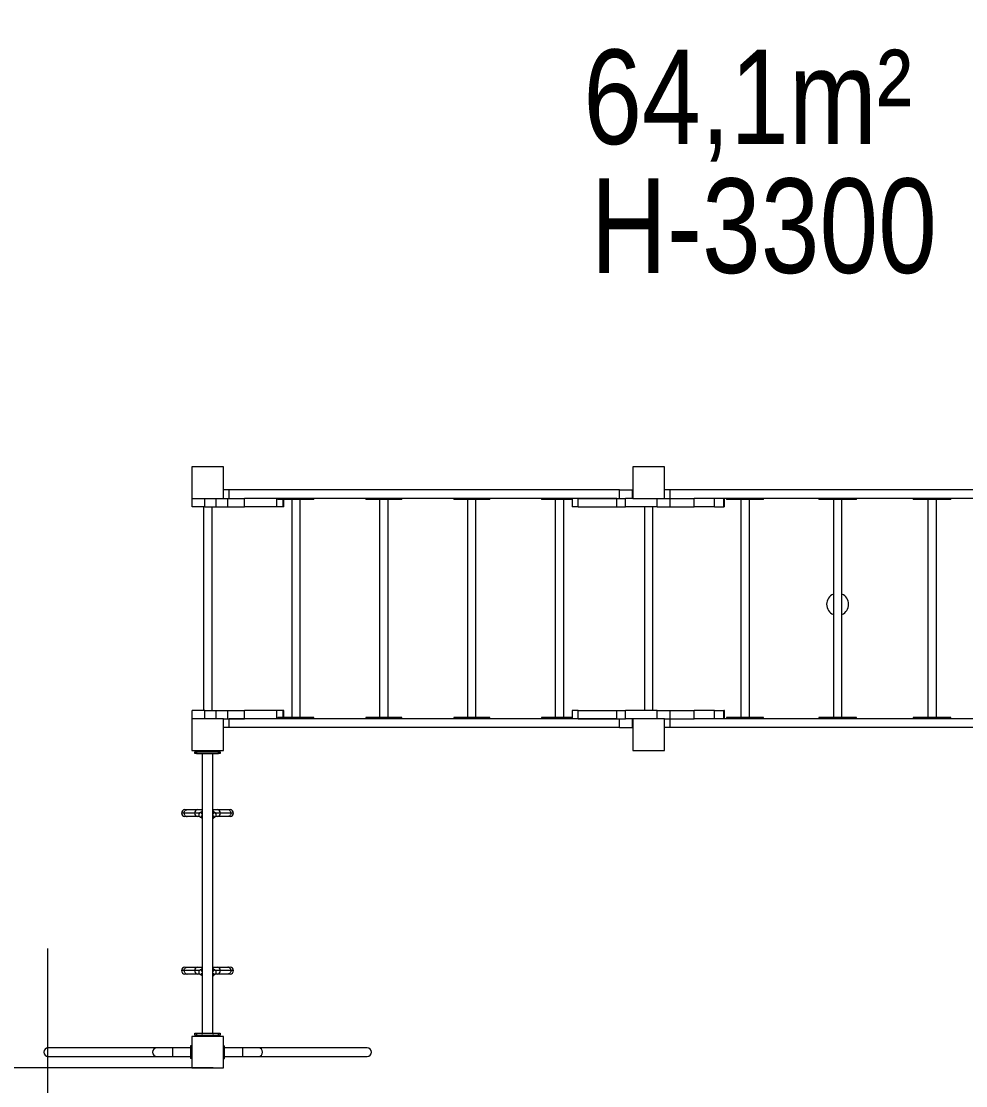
# Model space of a CAD drawing. Header units: millimetres. Extents: x -6554 to 5407, y -4015 to 4994.
# Drawn here: x -4077 to -1079, y -1731 to 1649 of the extents above; entities that cross this region are included whole.
import ezdxf

# ---------------------------------------------------------------- set-up
doc = ezdxf.new("R2010")
doc.units = ezdxf.units.MM
for name, color, linetype in [('DIKOM_ОБЪЕКТ', 7, 'Continuous'), ('DIKOM_РАЗМЕР_ЗОНА', 7, 'Continuous'), ('DIKOM_РАЗМЕР_ОБЪЕКТА', 7, 'Continuous')]:
    doc.layers.add(name, color=color, linetype=linetype)
doc.styles.add('style1', font='arial.ttf', dxfattribs={"width": 0.8})
doc.dimstyles.new('1-50', dxfattribs={"dimtxt": 300, "dimasz": 200, "dimexe": 100, "dimexo": 0, "dimgap": 100, "dimtad": 1, "dimtxsty": 'style1', "dimcen": 200, "dimclrd": 7, "dimclre": 7, "dimclrt": 7, "dimadec": 1, "dimazin": 2, "dimtfac": 1, "dimtmove": 0, "dimatfit": 2, "dimfxl": 0, "dimlwd": 25, "dimlwe": 18, "dimarcsym": 0})

# ---------------------------------------------------------------- blocks, each defined once
blk = doc.blocks.new('*D11')
at = {"layer": 'Defpoints', "color": 0, "transparency": 16777216}
for p in [(3906.5, 169), (-3993.5, -1294.9), (-3993.5, -3378.1)]:
    blk.add_point(p, dxfattribs=at)
at = {"layer": 'DIKOM_РАЗМЕР_ОБЪЕКТА', "color": 7, "lineweight": 18, "transparency": 16777216}
for p, q in [((3906.5, 169), (3906.5, -3478.1)), ((-3993.5, -1294.9), (-3993.5, -3478.1))]:
    blk.add_line(p, q, dxfattribs=at)
at = {"layer": 'DIKOM_РАЗМЕР_ОБЪЕКТА', "color": 7, "lineweight": 25, "transparency": 16777216}
blk.add_line((3706.5, -3378.1), (-3793.5, -3378.1), dxfattribs=at)
at = {"layer": 'DIKOM_РАЗМЕР_ОБЪЕКТА', "color": 7, "transparency": 16777216}
for points in [[(-3793.5, -3344.7), (-3793.5, -3411.4), (-3993.5, -3378.1)], [(3706.5, -3344.7), (3706.5, -3411.4), (3906.5, -3378.1)]]:
    blk.add_solid(points, dxfattribs=at)
at = {"layer": 'DIKOM_РАЗМЕР_ОБЪЕКТА', "color": 7, "transparency": 16777216, "insert": (-140.5, -3124.9), "char_height": 300, "attachment_point": 5, "style": 'style1'}
blk.add_mtext('7900', dxfattribs=at)
blk = doc.blocks.new('*D12')
at = {"layer": 'Defpoints', "color": 0, "transparency": 16777216}
for p in [(3112.5, 3045.1), (-4384, -1674), (-3468.3, -1674)]:
    blk.add_point(p, dxfattribs=at)
at = {"layer": 'DIKOM_РАЗМЕР_ОБЪЕКТА', "color": 7, "lineweight": 18, "transparency": 16777216}
for p, q in [((3112.5, 3045.1), (-4484, 3045.1)), ((-3468.3, -1674), (-4484, -1674))]:
    blk.add_line(p, q, dxfattribs=at)
at = {"layer": 'DIKOM_РАЗМЕР_ОБЪЕКТА', "color": 7, "lineweight": 25, "transparency": 16777216}
blk.add_line((-4384, 2845.1), (-4384, -1474), dxfattribs=at)
at = {"layer": 'DIKOM_РАЗМЕР_ОБЪЕКТА', "color": 7, "transparency": 16777216}
for points in [[(-4417.3, 2845.1), (-4350.6, 2845.1), (-4384, 3045.1)], [(-4417.3, -1474), (-4350.6, -1474), (-4384, -1674)]]:
    blk.add_solid(points, dxfattribs=at)
at = {"layer": 'DIKOM_РАЗМЕР_ОБЪЕКТА', "color": 7, "transparency": 16777216, "insert": (-4637.1, -48.9), "char_height": 300, "attachment_point": 5, "rotation": 90, "style": 'style1'}
blk.add_mtext('4700', dxfattribs=at)
blk = doc.blocks.new('*D13')
at = {"layer": 'Defpoints', "color": 0, "transparency": 16777216}
for p in [(-5493.5, -736), (5406.5, -736), (5406.5, -3914.8)]:
    blk.add_point(p, dxfattribs=at)
at = {"layer": 'DIKOM_РАЗМЕР_ЗОНА', "color": 7, "lineweight": 18, "transparency": 16777216}
for p, q in [((-5493.5, -736), (-5493.5, -4014.8)), ((5406.5, -736), (5406.5, -4014.8))]:
    blk.add_line(p, q, dxfattribs=at)
at = {"layer": 'DIKOM_РАЗМЕР_ЗОНА', "color": 7, "lineweight": 25, "transparency": 16777216}
blk.add_line((-5293.5, -3914.8), (5206.5, -3914.8), dxfattribs=at)
at = {"layer": 'DIKOM_РАЗМЕР_ЗОНА', "color": 7, "transparency": 16777216}
for points in [[(-5293.5, -3881.5), (-5293.5, -3948.2), (-5493.5, -3914.8)], [(5206.5, -3881.5), (5206.5, -3948.2), (5406.5, -3914.8)]]:
    blk.add_solid(points, dxfattribs=at)
at = {"layer": 'DIKOM_РАЗМЕР_ЗОНА', "color": 7, "transparency": 16777216, "insert": (-43.5, -3661.7), "char_height": 300, "attachment_point": 5, "style": 'style1'}
blk.add_mtext('10900', dxfattribs=at)
blk = doc.blocks.new('*D14')
at = {"layer": 'Defpoints', "color": 0, "transparency": 16777216}
for p in [(-6103.8, 4994.1), (3509.5, 4994.1), (-3072.8, -3205.9)]:
    blk.add_point(p, dxfattribs=at)
at = {"layer": 'DIKOM_РАЗМЕР_ЗОНА', "color": 7, "lineweight": 18, "transparency": 16777216}
for p, q in [((3509.5, 4994.1), (-6203.8, 4994.1)), ((-3072.8, -3205.9), (-6203.8, -3205.9))]:
    blk.add_line(p, q, dxfattribs=at)
at = {"layer": 'DIKOM_РАЗМЕР_ЗОНА', "color": 7, "lineweight": 25, "transparency": 16777216}
blk.add_line((-6103.8, -3005.9), (-6103.8, 4794.1), dxfattribs=at)
at = {"layer": 'DIKOM_РАЗМЕР_ЗОНА', "color": 7, "transparency": 16777216}
for points in [[(-6137.1, 4794.1), (-6070.5, 4794.1), (-6103.8, 4994.1)], [(-6137.1, -3005.9), (-6070.5, -3005.9), (-6103.8, -3205.9)]]:
    blk.add_solid(points, dxfattribs=at)
at = {"layer": 'DIKOM_РАЗМЕР_ЗОНА', "color": 7, "transparency": 16777216, "insert": (-6357, -88.5), "char_height": 300, "attachment_point": 5, "rotation": 90, "style": 'style1'}
blk.add_mtext('8200', dxfattribs=at)
blk = doc.blocks.new('A$Ce0e7049a')
at = {"color": 7, "linetype": 'Continuous', "lineweight": 15}
for p, q in [((42.5, 894), (42.5, 900)), ((42.5, 900), (47.5, 900)), ((47.5, 894), (42.5, 894)), ((47.5, 900), (47.5, 894)), ((47.5, 900), (117.5, 900)), ((47.5, 894), (117.5, 894)), ((65.7, 894), (65.7, 6)), ((99.2, 6), (99.2, 894)), ((117.5, 894), (117.5, 900)), ((117.5, 900), (122.5, 900)), ((122.5, 894), (117.5, 894)), ((122.5, 900), (122.5, 894)), ((11, 716), (18.2, 716)), ((18.2, 716), (51.7, 716)), ((51.7, 716), (65.7, 716)), ((63.5, 710.6), (63.5, 708.4)), ((65.7, 710.6), (63.5, 710.6)), ((99.2, 716), (113.3, 716)), ((101.5, 710.6), (99.2, 710.6)), ((101.5, 708.4), (101.5, 710.6)), ((113.3, 716), (146.8, 716)), ((146.8, 716), (154, 716)), ((8.2, 705), (0, 705)), ((41.7, 705), (8.2, 705)), ((18.2, 694), (11, 694)), ((51.7, 694), (18.2, 694)), ((56.3, 705), (41.7, 705)), ((57.2, 694), (51.7, 694)), ((62.5, 708), (62.5, 704)), ((62.5, 708), (65.7, 708)), ((62.5, 704), (65.7, 704)), ((62.5, 696), (62.5, 692)), ((62.5, 696), (65.7, 696)), ((62.5, 692), (65.7, 692)), ((65.7, 708.4), (63.5, 708.4)), ((63.5, 691.6), (63.5, 689.4)), ((65.7, 691.6), (63.5, 691.6)), ((65.7, 689.4), (63.5, 689.4)), ((101.5, 708.4), (99.2, 708.4)), ((99.2, 708), (102.5, 708)), ((99.2, 704), (102.5, 704)), ((99.2, 696), (102.5, 696)), ((99.2, 692), (102.5, 692)), ((101.5, 691.6), (99.2, 691.6)), ((101.5, 689.4), (99.2, 689.4)), ((101.5, 689.4), (101.5, 691.6)), ((102.5, 708), (102.5, 704)), ((102.5, 696), (102.5, 692)), ((113.3, 694), (107.8, 694)), ((123.3, 705), (108.7, 705)), ((146.8, 694), (113.3, 694)), ((156.8, 705), (123.3, 705)), ((154, 694), (146.8, 694)), ((165, 705), (156.8, 705)), ((8.2, 205), (0, 205)), ((41.7, 205), (8.2, 205)), ((11, 216), (18.2, 216)), ((18.2, 216), (51.7, 216)), ((56.3, 205), (41.7, 205)), ((51.7, 216), (65.7, 216)), ((62.5, 208), (62.5, 204)), ((62.5, 208), (65.7, 208)), ((62.5, 204), (65.7, 204)), ((63.5, 210.6), (63.5, 208.4)), ((65.7, 210.6), (63.5, 210.6)), ((65.7, 208.4), (63.5, 208.4)), ((99.2, 216), (113.3, 216)), ((101.5, 210.6), (99.2, 210.6)), ((101.5, 208.4), (99.2, 208.4)), ((99.2, 208), (102.5, 208)), ((99.2, 204), (102.5, 204)), ((101.5, 208.4), (101.5, 210.6)), ((102.5, 208), (102.5, 204)), ((123.3, 205), (108.7, 205)), ((113.3, 216), (146.8, 216)), ((156.8, 205), (123.3, 205)), ((146.8, 216), (154, 216)), ((165, 205), (156.8, 205)), ((18.2, 194), (11, 194)), ((51.7, 194), (18.2, 194)), ((57.2, 194), (51.7, 194)), ((62.5, 196), (62.5, 192)), ((62.5, 196), (65.7, 196)), ((62.5, 192), (65.7, 192)), ((63.5, 191.6), (63.5, 189.4)), ((65.7, 191.6), (63.5, 191.6)), ((65.7, 189.4), (63.5, 189.4)), ((99.2, 196), (102.5, 196)), ((99.2, 192), (102.5, 192)), ((101.5, 191.6), (99.2, 191.6)), ((101.5, 189.4), (99.2, 189.4)), ((101.5, 189.4), (101.5, 191.6)), ((102.5, 196), (102.5, 192)), ((113.3, 194), (107.8, 194)), ((146.8, 194), (113.3, 194)), ((154, 194), (146.8, 194)), ((42.5, 0), (42.5, 6)), ((42.5, 6), (47.5, 6)), ((47.5, 6), (47.5, 0)), ((47.5, 6), (117.5, 6)), ((117.5, 0), (117.5, 6)), ((117.5, 6), (122.5, 6)), ((122.5, 6), (122.5, 0)), ((47.5, 0), (42.5, 0)), ((47.5, 0), (117.5, 0)), ((122.5, 0), (117.5, 0))]:
    blk.add_line(p, q, dxfattribs=at)
at = {"color": 7, "linetype": 'Continuous', "lineweight": 15, "flags": 128}
for points in [[(63.6, 708.4), (65.2, 708.2), (65.7, 708.1)], [(65.7, 691.9), (65.2, 691.8), (63.6, 691.6)], [(99.2, 708.1), (99.8, 708.2), (101.4, 708.4)], [(101.4, 691.6), (99.8, 691.8), (99.2, 691.9)], [(63.6, 208.4), (65.2, 208.2), (65.7, 208.1)], [(99.2, 208.1), (99.8, 208.2), (101.4, 208.4)], [(65.7, 191.9), (65.2, 191.8), (63.6, 191.6)], [(101.4, 191.6), (99.8, 191.8), (99.2, 191.9)]]:
    blk.add_lwpolyline(points, dxfattribs=at)
at = {"color": 7, "linetype": 'Continuous', "lineweight": 15}
for centre, radius, start, end in [((11, 705), 11, 90, 180), ((52.2, 705.5), 10.5, 92.9522, 182.6753), ((88.1, 700), 17.5, 26.889, 50.2409), ((112.8, 705.5), 10.5, 357.3247, 87.0478), ((154, 705), 11, 0, 90), ((11, 705), 11, 180, 270), ((52.2, 704.5), 10.5, 177.3247, 267.0479), ((62.5, 700), 8, 90, 270), ((88.1, 700), 17.5, 309.7591, 333.111), ((102.5, 700), 8, 270, 90), ((112.8, 704.5), 10.5, 272.9521, 2.6753), ((154, 705), 11, 270, 0), ((11, 205), 11, 90, 180), ((11, 205), 11, 180, 270), ((52.2, 205.5), 10.5, 92.9522, 182.6754), ((52.2, 204.5), 10.5, 177.3247, 267.0478), ((62.5, 200), 8, 90, 270), ((88.1, 200), 17.5, 26.889, 50.2409), ((102.5, 200), 8, 270, 90), ((112.8, 205.5), 10.5, 357.3247, 87.0478), ((112.8, 204.5), 10.5, 272.9522, 2.6753), ((154, 205), 11, 0, 90), ((154, 205), 11, 270, 0), ((88.1, 200), 17.5, 309.7591, 333.111)]:
    blk.add_arc(centre, radius, start, end, dxfattribs=at)
for points, knots in [([(8.2, 705), (8.3, 706.2), (8.6, 708.7), (10.3, 712), (12.8, 714.5), (15.5, 715.8), (17.4, 716), (18.1, 716), (18.2, 716)], [0, 0, 0, 0, 0.214676, 0.429349, 0.644027, 0.858709, 0.990153, 1, 1, 1, 1]), ([(156.8, 705), (156.7, 706.2), (156.4, 708.7), (154.7, 712), (152.2, 714.5), (149.5, 715.8), (147.6, 716), (146.9, 716), (146.8, 716)], [0, 0, 0, 0, 0.214676, 0.429349, 0.644027, 0.858709, 0.990153, 1, 1, 1, 1]), ([(8.2, 705), (8.3, 703.8), (8.6, 701.3), (10.3, 698), (12.8, 695.5), (15.5, 694.2), (17.4, 694), (18.1, 694), (18.2, 694)], [0, 0, 0, 0, 0.214674, 0.429349, 0.644027, 0.858709, 0.990153, 1, 1, 1, 1]), ([(156.8, 705), (156.7, 703.8), (156.4, 701.3), (154.7, 698), (152.2, 695.5), (149.5, 694.2), (147.6, 694), (146.9, 694), (146.8, 694)], [0, 0, 0, 0, 0.214674, 0.429349, 0.644027, 0.858709, 0.990153, 1, 1, 1, 1]), ([(8.2, 205), (8.3, 206.2), (8.6, 208.7), (10.3, 212), (12.8, 214.5), (15.5, 215.8), (17.4, 216), (18.1, 216), (18.2, 216)], [0, 0, 0, 0, 0.214675, 0.429349, 0.644027, 0.858709, 0.990153, 1, 1, 1, 1]), ([(8.2, 205), (8.3, 203.8), (8.6, 201.3), (10.3, 198), (12.8, 195.5), (15.5, 194.2), (17.4, 194), (18.1, 194), (18.2, 194)], [0, 0, 0, 0, 0.214674, 0.429349, 0.644027, 0.858709, 0.990153, 1, 1, 1, 1]), ([(156.8, 205), (156.7, 206.2), (156.4, 208.7), (154.7, 212), (152.2, 214.5), (149.5, 215.8), (147.6, 216), (146.9, 216), (146.8, 216)], [0, 0, 0, 0, 0.214675, 0.429349, 0.644027, 0.858709, 0.990153, 1, 1, 1, 1]), ([(156.8, 205), (156.7, 203.8), (156.4, 201.3), (154.7, 198), (152.2, 195.5), (149.5, 194.2), (147.6, 194), (146.9, 194), (146.8, 194)], [0, 0, 0, 0, 0.214674, 0.429349, 0.644027, 0.858709, 0.990153, 1, 1, 1, 1])]:
    blk.add_open_spline(points, degree=3, knots=knots, dxfattribs=at)

msp = doc.modelspace()

# ---------------------------------------------------------------- linework, layer by layer
at = {"layer": 'DIKOM_ОБЪЕКТ', "color": 7, "linetype": 'Continuous', "lineweight": 15}
for p, q in [((-3535.461, 234.012), (-3535.461, 134.012)), ((-3435.461, 234.012), (-3535.461, 234.012)), ((-3435.461, 134.012), (-3435.461, 234.012)), ((-2135.461, 234.012), (-2135.461, 134.012)), ((-2035.461, 234.012), (-2135.461, 234.012)), ((-2035.461, 134.012), (-2035.461, 234.012)), ((-3417.378, 161.012), (-3435.461, 161.012)), ((-3417.378, 134.012), (-3417.378, 161.012)), ((-2178.099, 161.012), (-3417.378, 161.012)), ((-2178.099, 134.012), (-2178.099, 161.012)), ((-2178.099, 161.012), (-2137.056, 161.012)), ((-2137.056, 134.012), (-2137.056, 161.012)), ((-2137.056, 161.012), (-2136.898, 161.012)), ((-2136.898, 134.012), (-2136.898, 161.012)), ((-2017.304, 161.012), (-2035.461, 161.012)), ((-2017.304, 134.012), (-2017.304, 161.012)), ((-653.618, 161.012), (-2017.304, 161.012)), ((-3535.461, 134.012), (-3435.461, 134.012)), ((-3534.856, 107.012), (-3534.856, 134.012)), ((-3494.856, 107.012), (-3534.856, 107.012)), ((-3498.961, 107.012), (-3498.961, -538.988)), ((-3498.24, 107.012), (-3498.24, -538.988)), ((-3494.856, 107.012), (-3494.856, 134.012)), ((-3494.856, 107.012), (-3457.96, 107.012)), ((-3471.24, -538.988), (-3471.24, 107.012)), ((-3457.96, 107.012), (-3457.96, 134.012)), ((-3457.96, 107.012), (-3421.285, 107.012)), ((-3435.461, 134.012), (-3421.285, 134.012)), ((-3421.285, 107.012), (-3421.285, 134.012)), ((-3421.285, 134.012), (-3368.943, 134.012)), ((-3421.285, 107.012), (-3368.943, 107.012)), ((-3368.943, 107.012), (-3368.943, 134.012)), ((-3368.264, 134.012), (-3368.943, 134.012)), ((-3265.762, 107.012), (-3368.943, 107.012)), ((-2186.062, 134.012), (-3368.264, 134.012)), ((-3265.762, 107.012), (-3265.762, 134.012)), ((-3246.146, 107.012), (-3265.762, 107.012)), ((-3262.276, 134.012), (-3262.276, 130.012)), ((-3249.638, 130.012), (-3262.276, 130.012)), ((-3249.638, 130.012), (-3249.638, 134.012)), ((-3175.256, 130.012), (-3249.638, 130.012)), ((-3246.146, 107.012), (-3246.146, 130.012)), ((-3243.836, 107.012), (-3246.146, 107.012)), ((-3243.836, 107.012), (-3243.836, 130.012)), ((-3218.585, 130.012), (-3218.585, -561.988)), ((-3191.585, -561.988), (-3191.585, 130.012)), ((-3175.256, 130.012), (-3175.256, 134.012)), ((-3147.894, 130.012), (-3175.256, 130.012)), ((-3147.894, 130.012), (-3147.894, 134.012)), ((-2983.342, 134.012), (-2983.342, 130.012)), ((-2970.704, 130.012), (-2983.342, 130.012)), ((-2970.704, 130.012), (-2970.704, 134.012)), ((-2896.322, 130.012), (-2970.704, 130.012)), ((-2939.651, 130.012), (-2939.651, -561.988)), ((-2912.651, -561.988), (-2912.651, 130.012)), ((-2896.322, 130.012), (-2896.322, 134.012)), ((-2868.959, 130.012), (-2896.322, 130.012)), ((-2868.959, 130.012), (-2868.959, 134.012)), ((-2704.408, 134.012), (-2704.408, 130.012)), ((-2691.77, 130.012), (-2704.408, 130.012)), ((-2691.77, 130.012), (-2691.77, 134.012)), ((-2617.387, 130.012), (-2691.77, 130.012)), ((-2660.716, 130.012), (-2660.716, -561.988)), ((-2633.716, -561.988), (-2633.716, 130.012)), ((-2617.387, 130.012), (-2617.387, 134.012)), ((-2590.025, 130.012), (-2617.387, 130.012)), ((-2590.025, 130.012), (-2590.025, 134.012)), ((-2425.473, 134.012), (-2425.473, 130.012)), ((-2412.835, 130.012), (-2425.473, 130.012)), ((-2412.835, 130.012), (-2412.835, 134.012)), ((-2338.453, 130.012), (-2412.835, 130.012)), ((-2381.782, 130.012), (-2381.782, -561.988)), ((-2354.782, -561.988), (-2354.782, 130.012)), ((-2338.453, 130.012), (-2338.453, 134.012)), ((-2327.995, 130.012), (-2338.453, 130.012)), ((-2327.995, 134.012), (-2327.995, 107.012)), ((-2309.038, 107.012), (-2327.995, 107.012)), ((-2309.038, 107.012), (-2309.038, 134.012)), ((-2309.038, 134.012), (-2186.062, 134.012)), ((-2309.038, 107.012), (-2186.062, 107.012)), ((-2186.062, 107.012), (-2186.062, 134.012)), ((-2186.062, 134.012), (-2158.744, 134.012)), ((-2186.062, 107.012), (-2158.744, 107.012)), ((-2158.744, 107.012), (-2158.744, 134.012)), ((-2135.461, 134.012), (-2158.744, 134.012)), ((-2058.823, 107.012), (-2158.744, 107.012)), ((-2135.461, 134.012), (-2035.461, 134.012)), ((-2099.066, 107.012), (-2099.066, -538.988)), ((-2072.066, -538.988), (-2072.066, 107.012)), ((-2058.823, 107.012), (-2058.823, 134.012)), ((-2058.823, 107.012), (-2017.646, 107.012)), ((-2035.461, 134.012), (-2017.646, 134.012)), ((-2017.646, 107.012), (-2017.646, 134.012)), ((-2017.646, 134.012), (-1941.006, 134.012)), ((-2017.646, 107.012), (-1941.006, 107.012)), ((-1941.006, 107.012), (-1941.006, 134.012)), ((-1934.653, 134.012), (-1941.006, 134.012)), ((-1876.111, 107.012), (-1941.006, 107.012)), ((-700.911, 134.012), (-1934.653, 134.012)), ((-1876.111, 107.012), (-1876.111, 134.012)), ((-1876.111, 107.012), (-1846.662, 107.012)), ((-1846.662, 107.012), (-1846.662, 134.012)), ((-1844.555, 107.012), (-1846.662, 107.012)), ((-1844.555, 107.012), (-1844.555, 134.012)), ((-1837.812, 134.012), (-1837.812, 130.012)), ((-1822.972, 130.012), (-1837.812, 130.012)), ((-1822.972, 130.012), (-1822.972, 134.012)), ((-1745.682, 130.012), (-1822.972, 130.012)), ((-1792.666, 130.012), (-1792.666, -561.988)), ((-1765.666, -561.988), (-1765.666, 130.012)), ((-1745.682, 130.012), (-1745.682, 134.012)), ((-1720.521, 130.012), (-1745.682, 130.012)), ((-1720.521, 130.012), (-1720.521, 134.012)), ((-1545.259, 134.012), (-1545.259, 130.012)), ((-1526.835, 130.012), (-1545.259, 130.012)), ((-1526.835, 130.012), (-1526.835, 134.012)), ((-1447.084, 130.012), (-1526.835, 130.012)), ((-1498.883, 130.012), (-1498.883, -561.988)), ((-1471.883, -561.988), (-1471.883, 130.012)), ((-1447.084, 130.012), (-1447.084, 134.012)), ((-1425.507, 130.012), (-1447.084, 130.012)), ((-1425.507, 130.012), (-1425.507, 134.012)), ((-1245.512, 134.012), (-1245.512, 130.012)), ((-1223.936, 130.012), (-1245.512, 130.012)), ((-1223.936, 130.012), (-1223.936, 134.012)), ((-1144.184, 130.012), (-1223.936, 130.012)), ((-1199.136, 130.012), (-1199.136, -561.988)), ((-1172.136, -561.988), (-1172.136, 130.012)), ((-1144.184, 130.012), (-1144.184, 134.012)), ((-1125.761, 130.012), (-1144.184, 130.012)), ((-1125.761, 130.012), (-1125.761, 134.012)), ((-3534.795, -565.988), (-3534.795, -538.988)), ((-3494.855, -538.988), (-3534.795, -538.988)), ((-3494.855, -565.988), (-3494.855, -538.988)), ((-3494.855, -538.988), (-3457.959, -538.988)), ((-3457.959, -565.988), (-3457.959, -538.988)), ((-3457.959, -538.988), (-3421.295, -538.988)), ((-3421.295, -565.988), (-3421.295, -538.988)), ((-3421.295, -538.988), (-3368.982, -538.988)), ((-3368.982, -565.988), (-3368.982, -538.988)), ((-3265.738, -538.988), (-3368.982, -538.988)), ((-3265.738, -565.988), (-3265.738, -538.988)), ((-3246.051, -538.988), (-3265.738, -538.988)), ((-3243.725, -538.988), (-3246.051, -538.988)), ((-3246.051, -561.988), (-3246.051, -538.988)), ((-3243.725, -561.988), (-3243.725, -538.988)), ((-2327.995, -538.988), (-2327.995, -565.988)), ((-2309.038, -538.988), (-2327.995, -538.988)), ((-2309.038, -565.988), (-2309.038, -538.988)), ((-2309.038, -538.988), (-2186.062, -538.988)), ((-2186.062, -565.988), (-2186.062, -538.988)), ((-2186.062, -538.988), (-2158.744, -538.988)), ((-2158.744, -565.988), (-2158.744, -538.988)), ((-2058.823, -538.988), (-2158.744, -538.988)), ((-2058.823, -565.988), (-2058.823, -538.988)), ((-2058.823, -538.988), (-2017.646, -538.988)), ((-2017.646, -565.988), (-2017.646, -538.988)), ((-2017.646, -538.988), (-1941.006, -538.988)), ((-1941.006, -565.988), (-1941.006, -538.988)), ((-1876.111, -538.988), (-1941.006, -538.988)), ((-1876.111, -565.988), (-1876.111, -538.988)), ((-1876.111, -538.988), (-1846.662, -538.988)), ((-1846.662, -565.988), (-1846.662, -538.988)), ((-1844.555, -538.988), (-1846.662, -538.988)), ((-1844.555, -565.988), (-1844.555, -538.988)), ((-3435.461, -565.988), (-3535.461, -565.988)), ((-3535.461, -565.988), (-3535.461, -665.988)), ((-3435.461, -565.988), (-3421.295, -565.988)), ((-3435.461, -665.988), (-3435.461, -565.988)), ((-3421.295, -565.988), (-3368.982, -565.988)), ((-3417.378, -592.989), (-3417.378, -565.988)), ((-2186.062, -565.988), (-3417.378, -565.988)), ((-3262.276, -561.988), (-3262.276, -565.988)), ((-3249.638, -561.988), (-3262.276, -561.988)), ((-3249.638, -565.988), (-3249.638, -561.988)), ((-3175.256, -561.988), (-3249.638, -561.988)), ((-3175.256, -565.988), (-3175.256, -561.988)), ((-3147.894, -561.988), (-3175.256, -561.988)), ((-3147.894, -565.988), (-3147.894, -561.988)), ((-2983.342, -561.988), (-2983.342, -565.988)), ((-2970.704, -561.988), (-2983.342, -561.988)), ((-2970.704, -565.988), (-2970.704, -561.988)), ((-2896.322, -561.988), (-2970.704, -561.988)), ((-2896.322, -565.988), (-2896.322, -561.988)), ((-2868.959, -561.988), (-2896.322, -561.988)), ((-2868.959, -565.988), (-2868.959, -561.988)), ((-2704.408, -561.988), (-2704.408, -565.988)), ((-2691.77, -561.988), (-2704.408, -561.988)), ((-2691.77, -565.988), (-2691.77, -561.988)), ((-2617.387, -561.988), (-2691.77, -561.988)), ((-2617.387, -565.988), (-2617.387, -561.988)), ((-2590.025, -561.988), (-2617.387, -561.988)), ((-2590.025, -565.988), (-2590.025, -561.988)), ((-2425.473, -561.988), (-2425.473, -565.988)), ((-2412.835, -561.988), (-2425.473, -561.988)), ((-2412.835, -565.988), (-2412.835, -561.988)), ((-2338.453, -561.988), (-2412.835, -561.988)), ((-2338.453, -565.988), (-2338.453, -561.988)), ((-2327.995, -561.988), (-2338.453, -561.988)), ((-2309.038, -565.988), (-2186.062, -565.988)), ((-2186.062, -565.988), (-2158.744, -565.988)), ((-2178.099, -592.989), (-2178.099, -565.988)), ((-2135.461, -565.988), (-2158.744, -565.988)), ((-2137.056, -592.989), (-2137.056, -565.988)), ((-2136.898, -592.989), (-2136.898, -565.988)), ((-2135.461, -565.988), (-2135.461, -665.988)), ((-2035.461, -565.988), (-2135.461, -565.988)), ((-2035.461, -565.988), (-2017.646, -565.988)), ((-2035.461, -665.988), (-2035.461, -565.988)), ((-2017.646, -565.988), (-1941.006, -565.988)), ((-2017.304, -592.989), (-2017.304, -565.988)), ((-1934.653, -565.988), (-1941.006, -565.988)), ((-700.911, -565.988), (-1934.653, -565.988)), ((-1837.812, -561.988), (-1837.812, -565.988)), ((-1822.972, -561.988), (-1837.812, -561.988)), ((-1822.972, -565.988), (-1822.972, -561.988)), ((-1745.682, -561.988), (-1822.972, -561.988)), ((-1745.682, -565.988), (-1745.682, -561.988)), ((-1720.521, -561.988), (-1745.682, -561.988)), ((-1720.521, -565.988), (-1720.521, -561.988)), ((-1545.259, -561.988), (-1545.259, -565.988)), ((-1526.835, -561.988), (-1545.259, -561.988)), ((-1526.835, -565.988), (-1526.835, -561.988)), ((-1447.084, -561.988), (-1526.835, -561.988)), ((-1447.084, -565.988), (-1447.084, -561.988)), ((-1425.507, -561.988), (-1447.084, -561.988)), ((-1425.507, -565.988), (-1425.507, -561.988)), ((-1245.512, -561.988), (-1245.512, -565.988)), ((-1223.936, -561.988), (-1245.512, -561.988)), ((-1223.936, -565.988), (-1223.936, -561.988)), ((-1144.184, -561.988), (-1223.936, -561.988)), ((-1144.184, -565.988), (-1144.184, -561.988)), ((-1125.761, -561.988), (-1144.184, -561.988)), ((-1125.761, -565.988), (-1125.761, -561.988)), ((-3417.378, -592.989), (-3435.461, -592.989)), ((-2178.099, -592.989), (-3417.378, -592.989)), ((-2178.099, -592.989), (-2137.056, -592.989)), ((-2137.056, -592.989), (-2136.898, -592.989)), ((-2017.304, -592.989), (-2035.461, -592.989)), ((-653.618, -592.989), (-2017.304, -592.989)), ((-3535.461, -665.988), (-3435.461, -665.988)), ((-3505.461, -665.988), (-3505.461, -669.988)), ((-3505.461, -669.988), (-3500.461, -669.988)), ((-3500.461, -669.988), (-3500.461, -665.988)), ((-3500.461, -669.988), (-3470.461, -669.988)), ((-3470.461, -665.988), (-3470.461, -669.988)), ((-3470.461, -669.988), (-3465.461, -669.988)), ((-3465.461, -669.988), (-3465.461, -665.988)), ((-2135.461, -665.988), (-2035.461, -665.988)), ((-3535.461, -1573.989), (-3535.461, -1673.988)), ((-3435.461, -1573.989), (-3535.461, -1573.989)), ((-3505.461, -1569.988), (-3505.461, -1573.989)), ((-3500.461, -1569.988), (-3505.461, -1569.988)), ((-3500.461, -1573.989), (-3500.461, -1569.988)), ((-3500.461, -1569.988), (-3470.461, -1569.988)), ((-3470.461, -1569.988), (-3470.461, -1573.989)), ((-3465.461, -1569.988), (-3470.461, -1569.988)), ((-3465.461, -1573.989), (-3465.461, -1569.988)), ((-3435.461, -1673.988), (-3435.461, -1573.989)), ((-3646.746, -1610.489), (-3992.115, -1610.489)), ((-3597.506, -1610.489), (-3646.746, -1610.489)), ((-3539.461, -1610.489), (-3597.506, -1610.489)), ((-3597.506, -1610.489), (-3597.506, -1637.489)), ((-3535.461, -1603.989), (-3539.461, -1603.989)), ((-3539.461, -1603.989), (-3539.461, -1643.989)), ((-3435.461, -1603.989), (-3431.461, -1603.989)), ((-3431.461, -1643.989), (-3431.461, -1603.989)), ((-3373.416, -1610.489), (-3431.461, -1610.489)), ((-3324.176, -1610.489), (-3373.416, -1610.489)), ((-3373.416, -1637.489), (-3373.416, -1610.489)), ((-2978.807, -1610.489), (-3324.176, -1610.489)), ((-3992.115, -1637.489), (-3646.746, -1637.489)), ((-3646.746, -1637.489), (-3597.506, -1637.489)), ((-3597.506, -1637.489), (-3539.461, -1637.489)), ((-3535.461, -1643.989), (-3539.461, -1643.989)), ((-3435.461, -1643.989), (-3431.461, -1643.989)), ((-3431.461, -1637.489), (-3373.416, -1637.489)), ((-3373.416, -1637.489), (-3324.176, -1637.489)), ((-3324.176, -1637.489), (-2978.807, -1637.489)), ((-3535.461, -1673.988), (-3435.461, -1673.988))]:
    msp.add_line(p, q, dxfattribs=at)
for centre, radius, start, end in [((-1485.491, -202.227), 35, 112.4959, 247.5041), ((-1485.491, -202.227), 35, 292.880464, 67.119536), ((-3991.953, -1623.989), 13.501, 90.686368, 269.313632), ((-3646.585, -1623.989), 13.501, 90.686368, 269.313632), ((-3324.337, -1623.989), 13.501, 270.685243, 89.314757), ((-2978.969, -1623.989), 13.501, 270.685928, 89.314072)]:
    msp.add_arc(centre, radius, start, end, dxfattribs=at)

# ---------------------------------------------------------------- block references
msp.add_blockref('A$Ce0e7049a', (-3568.434, -1570.199), dxfattribs=at)

# ---------------------------------------------------------------- texts
at = {"layer": 'DIKOM_РАЗМЕР_ОБЪЕКТА', "insert": (-2292.765, 1558.979), "char_height": 300, "attachment_point": 1, "style": 'style1'}
msp.add_mtext_dynamic_manual_height_columns('64,1m²', width=5885.53069, gutter_width=20, heights=[0], dxfattribs=at)
at = {"layer": 'DIKOM_РАЗМЕР_ОБЪЕКТА', "insert": (-2269.702, 1149.696), "char_height": 300, "width": 1252.54025, "attachment_point": 1, "style": 'style1'}
msp.add_mtext('H-3300', dxfattribs=at)

# ---------------------------------------------------------------- dimensions: what is measured, and where the dimension line sits
at = {"layer": 'DIKOM_РАЗМЕР_ЗОНА'}
dim = msp.add_linear_dim(base=(-6103.817, 4994.058), p1=(-3072.832, -3205.942), p2=(3509.539, 4994.058), angle=90, dimstyle='1-50', dxfattribs=at)
dim.commit()
dim.dimension.update_dxf_attribs({"geometry": '*D14', "text_midpoint": (-6103.817, -88.532), "dimtype": 160})
dim = msp.add_linear_dim(base=(5406.539, -3914.83), p1=(-5493.461, -735.964), p2=(5406.539, -735.964), dimstyle='1-50', dxfattribs=at)
dim.commit()
dim.dimension.update_dxf_attribs({"geometry": '*D13', "text_midpoint": (-43.461, -3914.83), "dimtype": 160})
at = {"layer": 'DIKOM_РАЗМЕР_ОБЪЕКТА'}
dim = msp.add_linear_dim(base=(-4383.958, -1673.988), p1=(3112.539, 3045.099), p2=(-3468.25, -1673.988), angle=90, text='4700', dimstyle='1-50', dxfattribs=at)
dim.commit()
dim.dimension.update_dxf_attribs({"geometry": '*D12', "text_midpoint": (-4383.958, -48.857), "dimtype": 160})
dim = msp.add_linear_dim(base=(-3993.461, -3378.051), p1=(3906.539, 169.015), p2=(-3993.461, -1294.881), dimstyle='1-50', dxfattribs=at)
dim.commit()
dim.dimension.update_dxf_attribs({"geometry": '*D11', "text_midpoint": (-140.524, -3378.051), "dimtype": 160})

doc.saveas('drawing.dxf')
